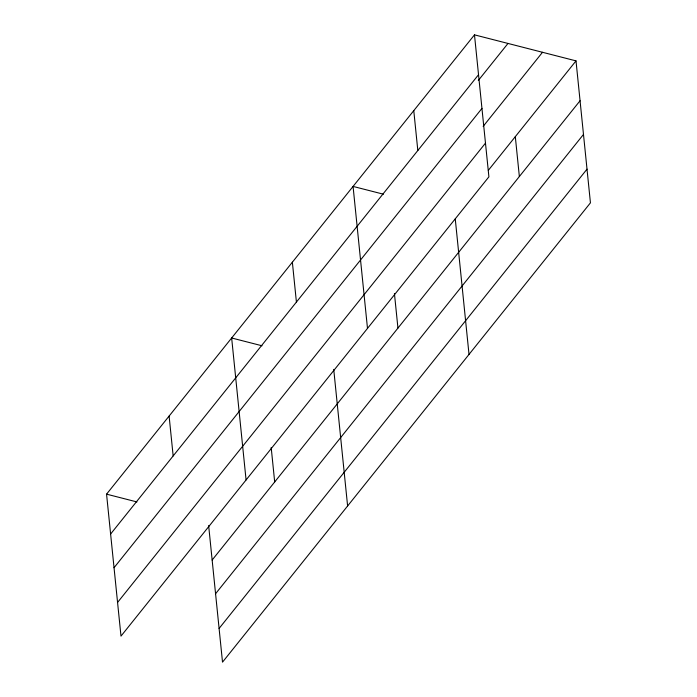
<?xml version="1.0" encoding="UTF-8"?>
<svg xmlns="http://www.w3.org/2000/svg" width="697" height="697" viewBox="0 0 697 697"><rect width="100%" height="100%" fill="white"/><g stroke="black" fill="none" stroke-linecap="round" stroke-linejoin="round"><path stroke-width="1.05" d="M474.483 34.85L488.902 176.829L120.99 636.126L106.563 494.156L474.483 34.85L576.01 60.874L590.437 202.844L222.517 662.15L208.647 525.564M110.614 534.024L478.534 74.718M478.308 80.486L507.991 43.441M114.038 567.715L481.958 108.41M483.152 126.384L542.51 52.284M117.566 602.435L485.478 143.129M488.327 170.338L576.01 60.874M212.149 560.039L580.061 100.743M215.565 593.739L583.485 134.434M219.093 628.459L587.013 169.153M383.437 194.202L353.065 186.421L367.493 328.392M262.02 345.773L231.657 337.993L246.076 479.963M106.563 494.156L136.926 501.936M515.31 136.656L519.361 176.524M455.254 218.91L469.02 354.416M413.774 110.631L417.825 150.5M394.441 293.611L397.943 328.095M333.732 369.401L347.611 505.987M292.365 262.203L296.417 302.071M271.185 447.483L274.688 481.958M169.11 416.074L173.161 455.943"/></g></svg>
